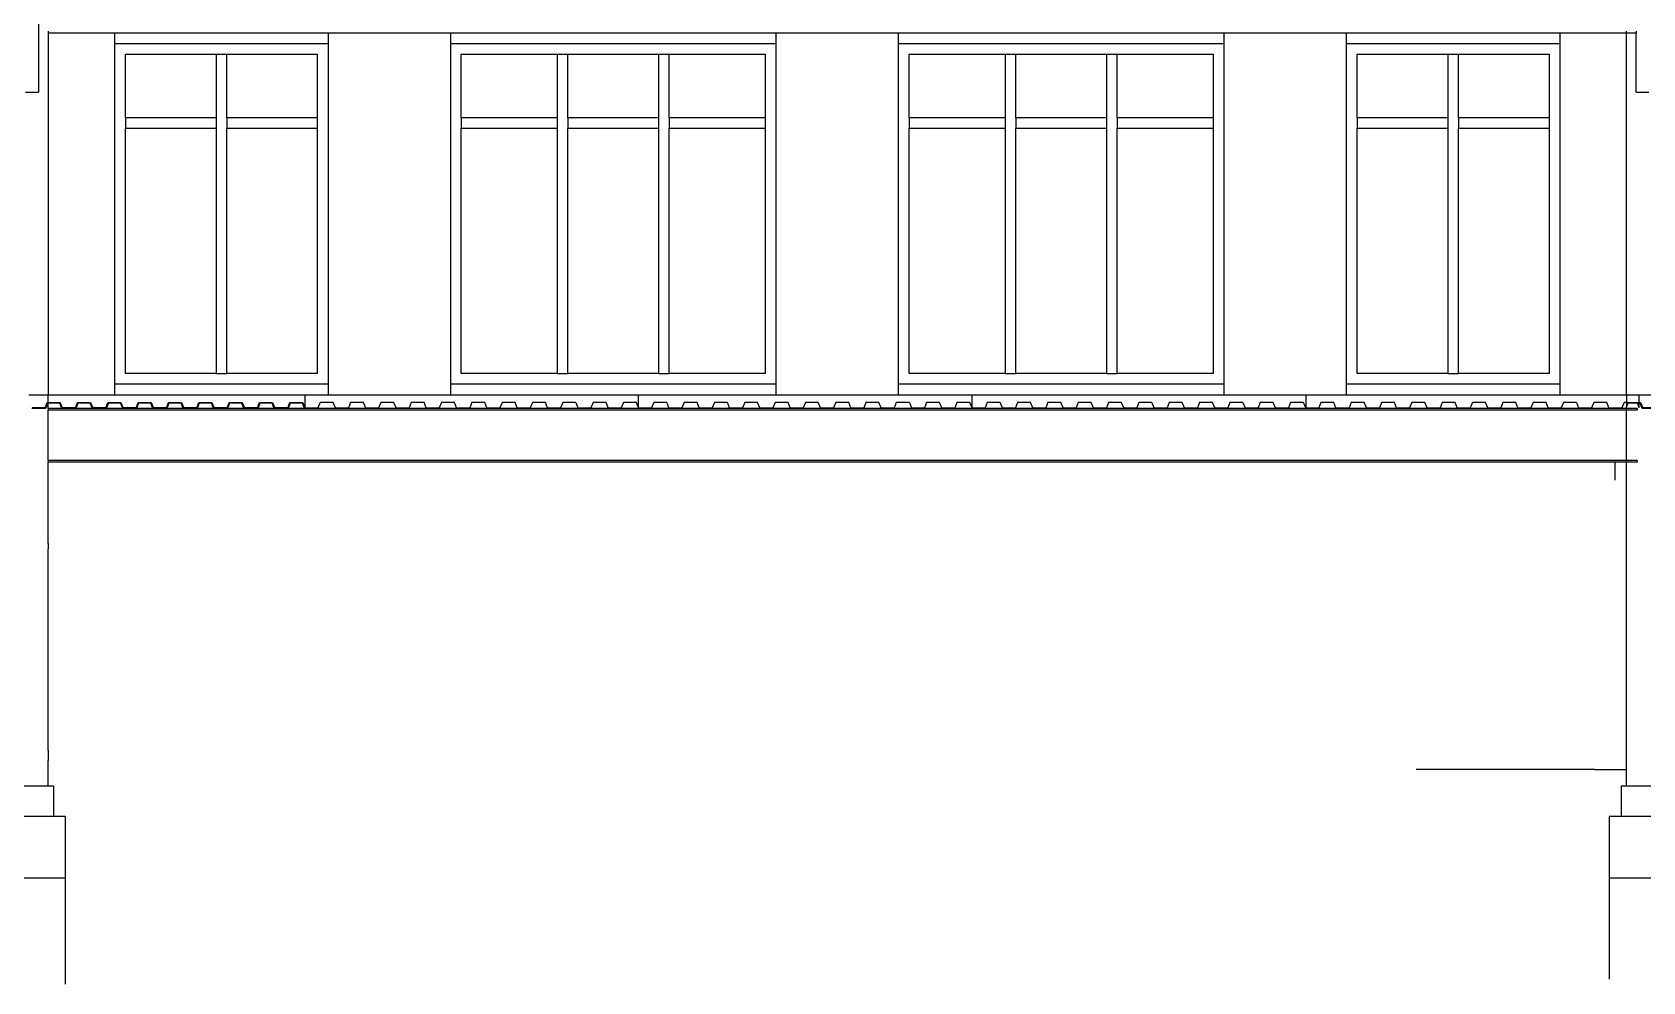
# Model space of a CAD drawing. Extents: x -60 to 60, y -13 to 16.
# Drawn here: x -12.49 to 2.51, y -3.49 to 5.35 of the extents above; entities that cross this region are included whole.
import ezdxf

# ---------------------------------------------------------------- set-up
doc = ezdxf.new("R2010")
doc.units = 0
doc.layers.get('0').update_dxf_attribs({"linetype": 'CONTINUOUS'})

msp = doc.modelspace()

# ---------------------------------------------------------------- linework, layer by layer
for p, q in [((-12.434, 5.841), (-12.434, 4.789)), ((-12.344, 5.357), (-12.344, 5.341)), ((-11.723, 5.341), (-12.344, 5.341)), ((-12.344, 5.341), (-12.344, 1.971)), ((-11.723, 5.245), (-11.723, 5.341)), ((-9.736, 5.341), (-11.723, 5.341)), ((-8.594, 5.341), (-9.736, 5.341)), ((-9.736, 5.341), (-9.736, 5.245)), ((-8.594, 5.245), (-8.594, 5.341)), ((-5.565, 5.341), (-8.594, 5.341)), ((-4.423, 5.341), (-5.565, 5.341)), ((-5.565, 5.341), (-5.565, 5.245)), ((-4.423, 5.245), (-4.423, 5.341)), ((-1.393, 5.341), (-4.423, 5.341)), ((-0.251, 5.341), (-1.393, 5.341)), ((-1.393, 5.341), (-1.393, 5.245)), ((-0.251, 5.245), (-0.251, 5.341)), ((1.736, 5.341), (-0.251, 5.341)), ((2.356, 5.341), (1.736, 5.341)), ((1.736, 5.341), (1.736, 5.245)), ((2.356, 5.341), (2.356, 5.357)), ((2.356, 1.971), (2.356, 5.341)), ((2.446, 5.341), (2.356, 5.341)), ((2.446, 5.357), (2.446, 5.341)), ((2.446, 4.789), (2.446, 5.341)), ((-11.723, 5.245), (-9.736, 5.245)), ((-11.723, 2.071), (-11.723, 5.245)), ((-11.624, 4.551), (-11.624, 5.145)), ((-11.624, 5.145), (-10.779, 5.145)), ((-10.779, 5.145), (-10.68, 5.145)), ((-10.779, 5.145), (-10.779, 4.551)), ((-10.68, 4.551), (-10.68, 5.145)), ((-10.68, 5.145), (-9.836, 5.145)), ((-9.836, 5.145), (-9.836, 4.551)), ((-9.736, 5.245), (-9.736, 2.071)), ((-8.594, 2.071), (-8.594, 5.245)), ((-8.594, 5.245), (-5.565, 5.245)), ((-8.495, 4.551), (-8.495, 5.145)), ((-8.495, 5.145), (-7.601, 5.145)), ((-7.601, 5.145), (-7.502, 5.145)), ((-7.601, 5.145), (-7.601, 4.551)), ((-7.502, 5.145), (-6.657, 5.145)), ((-7.502, 4.551), (-7.502, 5.145)), ((-6.657, 5.145), (-6.558, 5.145)), ((-6.657, 5.145), (-6.657, 4.551)), ((-6.558, 4.551), (-6.558, 5.145)), ((-6.558, 5.145), (-5.664, 5.145)), ((-5.664, 5.145), (-5.664, 4.551)), ((-5.565, 5.245), (-5.565, 2.071)), ((-4.423, 2.071), (-4.423, 5.245)), ((-4.423, 5.245), (-1.393, 5.245)), ((-4.323, 4.551), (-4.323, 5.145)), ((-4.323, 5.145), (-3.429, 5.145)), ((-3.429, 5.145), (-3.33, 5.145)), ((-3.429, 5.145), (-3.429, 4.551)), ((-3.33, 5.145), (-2.486, 5.145)), ((-3.33, 4.551), (-3.33, 5.145)), ((-2.486, 5.145), (-2.486, 4.551)), ((-2.486, 5.145), (-2.386, 5.145)), ((-2.386, 4.551), (-2.386, 5.145)), ((-2.386, 5.145), (-1.492, 5.145)), ((-1.492, 5.145), (-1.492, 4.551)), ((-1.393, 5.245), (-1.393, 2.071)), ((-0.251, 5.245), (1.736, 5.245)), ((-0.251, 2.071), (-0.251, 5.245)), ((-0.152, 4.551), (-0.152, 5.145)), ((-0.152, 5.145), (0.693, 5.145)), ((0.693, 5.145), (0.792, 5.145)), ((0.693, 5.145), (0.693, 4.551)), ((0.792, 4.551), (0.792, 5.145)), ((0.792, 5.145), (1.636, 5.145)), ((1.636, 5.145), (1.636, 4.551)), ((1.736, 5.245), (1.736, 2.071)), ((-12.554, 4.789), (-12.434, 4.789)), ((2.446, 4.789), (2.566, 4.789)), ((-10.779, 4.551), (-11.624, 4.551)), ((-11.624, 4.551), (-11.624, 4.451)), ((-10.779, 4.551), (-10.779, 4.451)), ((-9.836, 4.551), (-10.68, 4.551)), ((-10.68, 4.551), (-10.68, 4.451)), ((-9.836, 4.551), (-9.836, 4.451)), ((-7.601, 4.551), (-8.495, 4.551)), ((-8.495, 4.551), (-8.495, 4.451)), ((-7.601, 4.551), (-7.601, 4.451)), ((-6.657, 4.551), (-7.502, 4.551)), ((-7.502, 4.551), (-7.502, 4.451)), ((-6.657, 4.551), (-6.657, 4.451)), ((-5.664, 4.551), (-6.558, 4.551)), ((-6.558, 4.551), (-6.558, 4.451)), ((-5.664, 4.551), (-5.664, 4.451)), ((-3.429, 4.551), (-4.323, 4.551)), ((-4.323, 4.551), (-4.323, 4.451)), ((-3.429, 4.551), (-3.429, 4.451)), ((-2.486, 4.551), (-3.33, 4.551)), ((-3.33, 4.551), (-3.33, 4.451)), ((-2.486, 4.551), (-2.486, 4.451)), ((-1.492, 4.551), (-2.386, 4.551)), ((-2.386, 4.551), (-2.386, 4.451)), ((-1.492, 4.551), (-1.492, 4.451)), ((0.693, 4.551), (-0.152, 4.551)), ((-0.152, 4.551), (-0.152, 4.451)), ((0.693, 4.551), (0.693, 4.451)), ((1.636, 4.551), (0.792, 4.551)), ((0.792, 4.551), (0.792, 4.451)), ((1.636, 4.551), (1.636, 4.451)), ((-10.779, 4.451), (-11.624, 4.451)), ((-11.624, 2.171), (-11.624, 4.451)), ((-10.779, 4.451), (-10.779, 2.171)), ((-9.836, 4.451), (-10.68, 4.451)), ((-10.68, 2.171), (-10.68, 4.451)), ((-9.836, 4.451), (-9.836, 2.171)), ((-7.601, 4.451), (-8.495, 4.451)), ((-8.495, 2.171), (-8.495, 4.451)), ((-7.601, 4.451), (-7.601, 2.171)), ((-6.657, 4.451), (-7.502, 4.451)), ((-7.502, 2.171), (-7.502, 4.451)), ((-6.657, 4.451), (-6.657, 2.171)), ((-5.664, 4.451), (-6.558, 4.451)), ((-6.558, 2.171), (-6.558, 4.451)), ((-5.664, 4.451), (-5.664, 2.171)), ((-3.429, 4.451), (-4.323, 4.451)), ((-4.323, 2.171), (-4.323, 4.451)), ((-3.429, 4.451), (-3.429, 2.171)), ((-2.486, 4.451), (-3.33, 4.451)), ((-3.33, 2.171), (-3.33, 4.451)), ((-2.486, 4.451), (-2.486, 2.171)), ((-1.492, 4.451), (-2.386, 4.451)), ((-2.386, 2.171), (-2.386, 4.451)), ((-1.492, 4.451), (-1.492, 2.171)), ((0.693, 4.451), (-0.152, 4.451)), ((-0.152, 2.171), (-0.152, 4.451)), ((0.693, 4.451), (0.693, 2.171)), ((1.636, 4.451), (0.792, 4.451)), ((0.792, 2.171), (0.792, 4.451)), ((1.636, 4.451), (1.636, 2.171)), ((-10.779, 2.171), (-11.624, 2.171)), ((-10.779, 2.171), (-10.68, 2.171)), ((-9.836, 2.171), (-10.68, 2.171)), ((-7.601, 2.171), (-8.495, 2.171)), ((-7.601, 2.171), (-7.502, 2.171)), ((-6.657, 2.171), (-7.502, 2.171)), ((-6.657, 2.171), (-6.558, 2.171)), ((-5.664, 2.171), (-6.558, 2.171)), ((-3.429, 2.171), (-4.323, 2.171)), ((-3.429, 2.171), (-3.33, 2.171)), ((-2.486, 2.171), (-3.33, 2.171)), ((-2.486, 2.171), (-2.386, 2.171)), ((-1.492, 2.171), (-2.386, 2.171)), ((0.693, 2.171), (-0.152, 2.171)), ((0.693, 2.171), (0.792, 2.171)), ((1.636, 2.171), (0.792, 2.171)), ((-12.524, 1.971), (-12.344, 1.971)), ((-12.344, 1.971), (-11.723, 1.971)), ((-12.344, 1.901), (-12.344, 1.971)), ((-9.736, 2.071), (-11.723, 2.071)), ((-11.723, 1.971), (-11.723, 2.071)), ((-11.723, 1.971), (-9.951, 1.971)), ((-9.951, 1.971), (-9.951, 1.851)), ((-9.951, 1.971), (-9.736, 1.971)), ((-9.951, 1.971), (-9.951, 1.851)), ((-9.736, 2.071), (-9.736, 1.971)), ((-9.736, 1.971), (-8.594, 1.971)), ((-5.565, 2.071), (-8.594, 2.071)), ((-8.594, 1.971), (-8.594, 2.071)), ((-8.594, 1.971), (-6.844, 1.971)), ((-6.844, 1.851), (-6.844, 1.971)), ((-6.844, 1.971), (-5.565, 1.971)), ((-5.565, 2.071), (-5.565, 1.971)), ((-5.565, 1.971), (-4.423, 1.971)), ((-1.393, 2.071), (-4.423, 2.071)), ((-4.423, 1.971), (-4.423, 2.071)), ((-4.423, 1.971), (-3.737, 1.971)), ((-3.737, 1.851), (-3.737, 1.971)), ((-3.737, 1.971), (-1.393, 1.971)), ((-1.393, 2.071), (-1.393, 1.971)), ((-1.393, 1.971), (-0.631, 1.971)), ((-0.631, 1.971), (-0.631, 1.851)), ((-0.631, 1.971), (-0.251, 1.971)), ((1.736, 2.071), (-0.251, 2.071)), ((-0.251, 1.971), (-0.251, 2.071)), ((-0.251, 1.971), (1.736, 1.971)), ((1.736, 2.071), (1.736, 1.971)), ((1.736, 1.971), (2.356, 1.971)), ((2.356, 1.971), (2.476, 1.971)), ((2.356, 1.971), (2.356, 1.901)), ((2.476, 1.901), (2.476, 1.971)), ((2.476, 1.971), (2.656, 1.971)), ((-12.367, 1.845), (-12.496, 1.845)), ((-12.371, 1.851), (-12.492, 1.851)), ((-12.371, 1.851), (-12.351, 1.901)), ((-12.347, 1.895), (-12.367, 1.845)), ((-12.351, 1.901), (-12.344, 1.901)), ((-12.344, 1.895), (-12.347, 1.895)), ((-12.344, 1.901), (-12.23, 1.901)), ((-12.344, 1.895), (-12.344, 1.901)), ((-12.344, 1.845), (-12.344, 1.895)), ((-12.234, 1.895), (-12.344, 1.895)), ((-12.214, 1.845), (-12.344, 1.845)), ((-12.344, 1.845), (-12.344, 1.829)), ((2.356, 1.829), (-12.344, 1.829)), ((-12.344, 1.361), (-12.344, 1.829)), ((-12.214, 1.845), (-12.234, 1.895)), ((-12.21, 1.851), (-12.23, 1.901)), ((-12.085, 1.845), (-12.214, 1.845)), ((-12.089, 1.851), (-12.21, 1.851)), ((-12.089, 1.851), (-12.069, 1.901)), ((-12.065, 1.895), (-12.085, 1.845)), ((-11.931, 1.845), (-12.085, 1.845)), ((-12.069, 1.901), (-11.948, 1.901)), ((-11.952, 1.895), (-12.065, 1.895)), ((-11.931, 1.845), (-11.952, 1.895)), ((-11.948, 1.901), (-11.927, 1.851)), ((-11.803, 1.845), (-11.931, 1.845)), ((-11.806, 1.851), (-11.927, 1.851)), ((-11.806, 1.851), (-11.786, 1.901)), ((-11.782, 1.895), (-11.803, 1.845)), ((-11.665, 1.845), (-11.803, 1.845)), ((-11.786, 1.901), (-11.665, 1.901)), ((-11.669, 1.895), (-11.782, 1.895)), ((-11.652, 1.853), (-11.669, 1.895)), ((-11.665, 1.901), (-11.645, 1.851)), ((-11.649, 1.845), (-11.665, 1.845)), ((-11.649, 1.845), (-11.652, 1.853)), ((-11.52, 1.845), (-11.649, 1.845)), ((-11.524, 1.851), (-11.645, 1.851)), ((-11.524, 1.851), (-11.504, 1.901)), ((-11.5, 1.895), (-11.52, 1.845)), ((-11.367, 1.845), (-11.52, 1.845)), ((-11.504, 1.901), (-11.383, 1.901)), ((-11.387, 1.895), (-11.5, 1.895)), ((-11.367, 1.845), (-11.387, 1.895)), ((-11.383, 1.901), (-11.363, 1.851)), ((-11.238, 1.845), (-11.367, 1.845)), ((-11.242, 1.851), (-11.363, 1.851)), ((-11.242, 1.851), (-11.221, 1.901)), ((-11.218, 1.895), (-11.238, 1.845)), ((-11.084, 1.845), (-11.238, 1.845)), ((-11.221, 1.901), (-11.1, 1.901)), ((-11.104, 1.895), (-11.218, 1.895)), ((-11.084, 1.845), (-11.104, 1.895)), ((-11.1, 1.901), (-11.08, 1.851)), ((-10.955, 1.845), (-11.084, 1.845)), ((-10.959, 1.851), (-11.08, 1.851)), ((-10.959, 1.851), (-10.939, 1.901)), ((-10.935, 1.895), (-10.955, 1.845)), ((-10.802, 1.845), (-10.955, 1.845)), ((-10.939, 1.901), (-10.818, 1.901)), ((-10.822, 1.895), (-10.935, 1.895)), ((-10.802, 1.845), (-10.822, 1.895)), ((-10.818, 1.901), (-10.798, 1.851)), ((-10.673, 1.845), (-10.802, 1.845)), ((-10.677, 1.851), (-10.798, 1.851)), ((-10.677, 1.851), (-10.657, 1.901)), ((-10.653, 1.895), (-10.673, 1.845)), ((-10.519, 1.845), (-10.673, 1.845)), ((-10.657, 1.901), (-10.536, 1.901)), ((-10.54, 1.895), (-10.653, 1.895)), ((-10.519, 1.845), (-10.54, 1.895)), ((-10.536, 1.901), (-10.515, 1.851)), ((-10.39, 1.845), (-10.519, 1.845)), ((-10.394, 1.851), (-10.515, 1.851)), ((-10.394, 1.851), (-10.374, 1.901)), ((-10.378, 1.877), (-10.39, 1.845)), ((-10.364, 1.845), (-10.39, 1.845)), ((-10.37, 1.895), (-10.378, 1.877)), ((-10.374, 1.901), (-10.253, 1.901)), ((-10.257, 1.895), (-10.37, 1.895)), ((-10.237, 1.845), (-10.364, 1.845)), ((-10.237, 1.845), (-10.257, 1.895)), ((-10.253, 1.901), (-10.233, 1.851)), ((-10.108, 1.845), (-10.237, 1.845)), ((-10.112, 1.851), (-10.233, 1.851)), ((-10.112, 1.851), (-10.092, 1.901)), ((-10.088, 1.895), (-10.108, 1.845)), ((-9.955, 1.845), (-10.108, 1.845)), ((-10.092, 1.901), (-9.971, 1.901)), ((-9.975, 1.895), (-10.088, 1.895)), ((-9.955, 1.845), (-9.975, 1.895)), ((-9.971, 1.901), (-9.951, 1.851)), ((-9.955, 1.845), (-9.955, 1.847)), ((-9.955, 1.845), (-9.955, 1.847)), ((-9.955, 1.845), (-9.955, 1.847)), ((-9.955, 1.845), (-9.955, 1.847)), ((-9.951, 1.845), (-9.955, 1.845)), ((-9.951, 1.851), (-9.83, 1.851)), ((-9.951, 1.851), (-9.951, 1.845)), ((-9.404, 1.845), (-9.951, 1.845)), ((-9.809, 1.901), (-9.83, 1.851)), ((-9.688, 1.901), (-9.809, 1.901)), ((-9.668, 1.851), (-9.688, 1.901)), ((-9.668, 1.851), (-9.547, 1.851)), ((-9.527, 1.901), (-9.547, 1.851)), ((-9.406, 1.901), (-9.527, 1.901)), ((-9.387, 1.853), (-9.406, 1.901)), ((-8.052, 1.845), (-9.404, 1.845)), ((-9.386, 1.851), (-9.387, 1.853)), ((-9.386, 1.851), (-9.265, 1.851)), ((-9.245, 1.901), (-9.265, 1.851)), ((-9.124, 1.901), (-9.245, 1.901)), ((-9.103, 1.851), (-9.124, 1.901)), ((-9.103, 1.851), (-8.982, 1.851)), ((-8.962, 1.901), (-8.982, 1.851)), ((-8.841, 1.901), (-8.962, 1.901)), ((-8.821, 1.851), (-8.841, 1.901)), ((-8.821, 1.851), (-8.7, 1.851)), ((-8.68, 1.901), (-8.7, 1.851)), ((-8.559, 1.901), (-8.68, 1.901)), ((-8.539, 1.851), (-8.559, 1.901)), ((-8.539, 1.851), (-8.417, 1.851)), ((-8.397, 1.901), (-8.417, 1.851)), ((-8.276, 1.901), (-8.397, 1.901)), ((-8.256, 1.851), (-8.276, 1.901)), ((-8.256, 1.851), (-8.135, 1.851)), ((-8.115, 1.901), (-8.135, 1.851)), ((-8.046, 1.901), (-8.115, 1.901)), ((-7.168, 1.845), (-8.052, 1.845)), ((-7.994, 1.901), (-8.046, 1.901)), ((-7.974, 1.851), (-7.994, 1.901)), ((-7.974, 1.851), (-7.853, 1.851)), ((-7.832, 1.901), (-7.853, 1.851)), ((-7.711, 1.901), (-7.832, 1.901)), ((-7.691, 1.851), (-7.711, 1.901)), ((-7.691, 1.851), (-7.57, 1.851)), ((-7.55, 1.901), (-7.57, 1.851)), ((-7.429, 1.901), (-7.55, 1.901)), ((-7.429, 1.901), (-7.409, 1.851)), ((-7.409, 1.851), (-7.288, 1.851)), ((-7.268, 1.901), (-7.288, 1.851)), ((-7.147, 1.901), (-7.268, 1.901)), ((-5.529, 1.845), (-7.168, 1.845)), ((-7.13, 1.86), (-7.147, 1.901)), ((-7.126, 1.851), (-7.13, 1.86)), ((-7.126, 1.851), (-7.005, 1.851)), ((-6.985, 1.901), (-7.005, 1.851)), ((-6.864, 1.901), (-6.985, 1.901)), ((-6.844, 1.851), (-6.864, 1.901)), ((-6.844, 1.851), (-6.723, 1.851)), ((-6.703, 1.901), (-6.723, 1.851)), ((-6.582, 1.901), (-6.703, 1.901)), ((-6.562, 1.851), (-6.582, 1.901)), ((-6.562, 1.851), (-6.441, 1.851)), ((-6.42, 1.901), (-6.441, 1.851)), ((-6.299, 1.901), (-6.42, 1.901)), ((-6.279, 1.851), (-6.299, 1.901)), ((-6.279, 1.851), (-6.158, 1.851)), ((-6.138, 1.901), (-6.158, 1.851)), ((-6.017, 1.901), (-6.138, 1.901)), ((-5.997, 1.851), (-6.017, 1.901)), ((-5.997, 1.851), (-5.876, 1.851)), ((-5.856, 1.901), (-5.876, 1.851)), ((-5.735, 1.901), (-5.856, 1.901)), ((-5.714, 1.851), (-5.735, 1.901)), ((-5.714, 1.851), (-5.593, 1.851)), ((-5.573, 1.901), (-5.593, 1.851)), ((-5.53, 1.901), (-5.573, 1.901)), ((-5.452, 1.901), (-5.53, 1.901)), ((-3.865, 1.845), (-5.529, 1.845)), ((-5.432, 1.851), (-5.452, 1.901)), ((-5.432, 1.851), (-5.311, 1.851)), ((-5.291, 1.901), (-5.311, 1.851)), ((-5.17, 1.901), (-5.291, 1.901)), ((-5.15, 1.851), (-5.17, 1.901)), ((-5.15, 1.851), (-5.029, 1.851)), ((-5.008, 1.901), (-5.029, 1.851)), ((-4.887, 1.901), (-5.008, 1.901)), ((-4.867, 1.851), (-4.887, 1.901)), ((-4.867, 1.851), (-4.746, 1.851)), ((-4.726, 1.901), (-4.746, 1.851)), ((-4.605, 1.901), (-4.726, 1.901)), ((-4.585, 1.851), (-4.605, 1.901)), ((-4.585, 1.851), (-4.464, 1.851)), ((-4.444, 1.901), (-4.464, 1.851)), ((-4.322, 1.901), (-4.444, 1.901)), ((-4.322, 1.901), (-4.302, 1.851)), ((-4.302, 1.851), (-4.181, 1.851)), ((-4.161, 1.901), (-4.181, 1.851)), ((-4.04, 1.901), (-4.161, 1.901)), ((-4.02, 1.851), (-4.04, 1.901)), ((-4.02, 1.851), (-3.899, 1.851)), ((-3.896, 1.857), (-3.899, 1.851)), ((-3.879, 1.901), (-3.896, 1.857)), ((-3.758, 1.901), (-3.879, 1.901)), ((-2.423, 1.845), (-3.865, 1.845)), ((-3.737, 1.851), (-3.758, 1.901)), ((-3.737, 1.851), (-3.616, 1.851)), ((-3.596, 1.901), (-3.616, 1.851)), ((-3.475, 1.901), (-3.596, 1.901)), ((-3.455, 1.851), (-3.475, 1.901)), ((-3.455, 1.851), (-3.334, 1.851)), ((-3.314, 1.901), (-3.334, 1.851)), ((-3.193, 1.901), (-3.314, 1.901)), ((-3.173, 1.851), (-3.193, 1.901)), ((-3.173, 1.851), (-3.052, 1.851)), ((-3.031, 1.901), (-3.052, 1.851)), ((-2.91, 1.901), (-3.031, 1.901)), ((-2.89, 1.851), (-2.91, 1.901)), ((-2.89, 1.851), (-2.769, 1.851)), ((-2.749, 1.901), (-2.769, 1.851)), ((-2.628, 1.901), (-2.749, 1.901)), ((-2.608, 1.851), (-2.628, 1.901)), ((-2.608, 1.851), (-2.487, 1.851)), ((-2.467, 1.901), (-2.487, 1.851)), ((-2.348, 1.901), (-2.467, 1.901)), ((-1.014, 1.845), (-2.423, 1.845)), ((-2.346, 1.901), (-2.348, 1.901)), ((-2.325, 1.851), (-2.346, 1.901)), ((-2.325, 1.851), (-2.204, 1.851)), ((-2.184, 1.901), (-2.204, 1.851)), ((-2.063, 1.901), (-2.184, 1.901)), ((-2.043, 1.851), (-2.063, 1.901)), ((-2.043, 1.851), (-1.922, 1.851)), ((-1.902, 1.901), (-1.922, 1.851)), ((-1.781, 1.901), (-1.902, 1.901)), ((-1.761, 1.851), (-1.781, 1.901)), ((-1.761, 1.851), (-1.64, 1.851)), ((-1.619, 1.901), (-1.64, 1.851)), ((-1.498, 1.901), (-1.619, 1.901)), ((-1.478, 1.851), (-1.498, 1.901)), ((-1.478, 1.851), (-1.357, 1.851)), ((-1.337, 1.901), (-1.357, 1.851)), ((-1.216, 1.901), (-1.337, 1.901)), ((-1.216, 1.901), (-1.196, 1.851)), ((-1.196, 1.851), (-1.075, 1.851)), ((-1.057, 1.895), (-1.075, 1.851)), ((-1.055, 1.901), (-1.057, 1.895)), ((-0.934, 1.901), (-1.055, 1.901)), ((-1.054, 1.851), (-1.054, 1.845)), ((-1.054, 1.851), (-1.054, 1.845)), ((0.172, 1.845), (-1.014, 1.845)), ((-0.913, 1.851), (-0.934, 1.901)), ((-0.913, 1.851), (-0.792, 1.851)), ((-0.772, 1.901), (-0.792, 1.851)), ((-0.651, 1.901), (-0.772, 1.901)), ((-0.631, 1.851), (-0.651, 1.901)), ((-0.631, 1.851), (-0.51, 1.851)), ((-0.49, 1.901), (-0.51, 1.851)), ((-0.369, 1.901), (-0.49, 1.901)), ((-0.349, 1.851), (-0.369, 1.901)), ((-0.349, 1.851), (-0.227, 1.851)), ((-0.207, 1.901), (-0.227, 1.851)), ((-0.086, 1.901), (-0.207, 1.901)), ((-0.066, 1.851), (-0.086, 1.901)), ((-0.066, 1.851), (0.055, 1.851)), ((0.068, 1.883), (0.055, 1.851)), ((0.075, 1.901), (0.068, 1.883)), ((0.196, 1.901), (0.075, 1.901)), ((1.111, 1.845), (0.172, 1.845)), ((0.216, 1.851), (0.196, 1.901)), ((0.216, 1.851), (0.337, 1.851)), ((0.358, 1.901), (0.337, 1.851)), ((0.479, 1.901), (0.358, 1.901)), ((0.499, 1.851), (0.479, 1.901)), ((0.499, 1.851), (0.62, 1.851)), ((0.64, 1.901), (0.62, 1.851)), ((0.761, 1.901), (0.64, 1.901)), ((0.781, 1.851), (0.761, 1.901)), ((0.781, 1.851), (0.902, 1.851)), ((0.922, 1.901), (0.902, 1.851)), ((1.043, 1.901), (0.922, 1.901)), ((1.064, 1.851), (1.043, 1.901)), ((1.064, 1.851), (1.11, 1.851)), ((1.11, 1.851), (1.185, 1.851)), ((2.233, 1.845), (1.111, 1.845)), ((1.205, 1.901), (1.185, 1.851)), ((1.326, 1.901), (1.205, 1.901)), ((1.346, 1.851), (1.326, 1.901)), ((1.346, 1.851), (1.467, 1.851)), ((1.487, 1.901), (1.467, 1.851)), ((1.608, 1.901), (1.487, 1.901)), ((1.628, 1.851), (1.608, 1.901)), ((1.628, 1.851), (1.749, 1.851)), ((1.77, 1.901), (1.749, 1.851)), ((1.891, 1.901), (1.77, 1.901)), ((1.891, 1.901), (1.911, 1.851)), ((1.911, 1.851), (2.032, 1.851)), ((2.052, 1.901), (2.032, 1.851)), ((2.128, 1.901), (2.052, 1.901)), ((2.173, 1.901), (2.128, 1.901)), ((2.185, 1.87), (2.173, 1.901)), ((2.193, 1.851), (2.185, 1.87)), ((2.193, 1.851), (2.222, 1.851)), ((2.222, 1.851), (2.252, 1.851)), ((2.252, 1.845), (2.233, 1.845)), ((2.252, 1.845), (2.252, 1.851)), ((2.252, 1.851), (2.314, 1.851)), ((2.356, 1.845), (2.252, 1.845)), ((2.334, 1.901), (2.314, 1.851)), ((2.356, 1.901), (2.334, 1.901)), ((2.356, 1.876), (2.366, 1.901)), ((2.356, 1.901), (2.356, 1.876)), ((2.366, 1.901), (2.356, 1.901)), ((2.37, 1.895), (2.356, 1.86)), ((2.356, 1.876), (2.356, 1.86)), ((2.356, 1.845), (2.356, 1.86)), ((2.356, 1.829), (2.356, 1.845)), ((2.456, 1.845), (2.356, 1.845)), ((2.456, 1.829), (2.356, 1.829)), ((2.356, 1.361), (2.356, 1.829)), ((2.366, 1.901), (2.455, 1.901)), ((2.458, 1.895), (2.37, 1.895)), ((2.458, 1.895), (2.455, 1.901)), ((2.455, 1.901), (2.476, 1.901)), ((2.456, 1.845), (2.456, 1.829)), ((2.476, 1.851), (2.458, 1.895)), ((2.476, 1.895), (2.458, 1.895)), ((2.476, 1.895), (2.476, 1.901)), ((2.476, 1.901), (2.488, 1.901)), ((2.476, 1.851), (2.476, 1.895)), ((2.484, 1.895), (2.476, 1.895)), ((2.504, 1.845), (2.484, 1.895)), ((2.488, 1.901), (2.508, 1.851)), ((2.633, 1.845), (2.504, 1.845)), ((2.629, 1.851), (2.508, 1.851)), ((-12.344, 1.361), (-12.344, 1.345)), ((2.356, 1.361), (-12.344, 1.361)), ((2.456, 1.361), (2.356, 1.361)), ((2.356, 1.345), (2.356, 1.361)), ((2.456, 1.361), (2.456, 1.345)), ((-12.231, 1.345), (-12.344, 1.345)), ((-12.344, 0.587), (-12.344, 1.345)), ((-10.472, 1.345), (-12.231, 1.345)), ((-10.136, 1.345), (-10.472, 1.345)), ((-8.308, 1.345), (-10.136, 1.345)), ((-6.092, 1.345), (-8.308, 1.345)), ((-5.497, 1.345), (-6.092, 1.345)), ((-3.246, 1.345), (-5.497, 1.345)), ((-2.93, 1.345), (-3.246, 1.345)), ((-1.024, 1.345), (-2.93, 1.345)), ((-0.424, 1.345), (-1.024, 1.345)), ((1.18, 1.345), (-0.424, 1.345)), ((1.509, 1.345), (1.18, 1.345)), ((2.252, 1.345), (1.509, 1.345)), ((2.356, 1.345), (2.252, 1.345)), ((2.252, 1.176), (2.252, 1.345)), ((2.356, 1.013), (2.356, 1.345)), ((2.456, 1.345), (2.356, 1.345)), ((2.356, 0.483), (2.356, 1.013)), ((-12.344, 0.587), (-12.344, 0.539)), ((-12.344, 0.483), (-12.344, 0.539)), ((-12.344, 0.136), (-12.344, 0.483)), ((2.356, -0.342), (2.356, 0.483)), ((-12.344, -0.121), (-12.344, 0.136)), ((-12.344, -0.411), (-12.344, -0.121)), ((-12.344, -0.517), (-12.344, -0.411)), ((2.356, -0.517), (2.356, -0.342)), ((-12.344, -0.851), (-12.344, -0.517)), ((2.356, -0.913), (2.356, -0.517)), ((-12.344, -1.337), (-12.344, -0.851)), ((2.356, -1.361), (2.356, -0.913)), ((-12.344, -1.337), (-12.344, -1.432)), ((-12.344, -1.517), (-12.344, -1.432)), ((2.356, -1.517), (2.356, -1.361)), ((-12.344, -1.674), (-12.344, -1.517)), ((2.058, -1.517), (0.398, -1.517)), ((2.058, -1.517), (2.356, -1.517)), ((2.356, -1.674), (2.356, -1.517)), ((-12.344, -1.674), (-12.644, -1.674)), ((-12.294, -1.674), (-12.344, -1.674)), ((-12.294, -1.674), (-12.294, -1.955)), ((2.356, -1.674), (2.306, -1.674)), ((2.306, -1.674), (2.306, -1.955)), ((2.656, -1.674), (2.356, -1.674)), ((-12.294, -1.955), (-12.694, -1.955)), ((-12.184, -1.955), (-12.294, -1.955)), ((-12.184, -1.955), (-12.184, -2.456)), ((2.306, -1.955), (2.196, -1.955)), ((2.196, -1.955), (2.196, -2.05)), ((2.196, -2.05), (2.196, -2.231)), ((2.706, -1.955), (2.306, -1.955)), ((2.196, -2.231), (2.196, -2.517)), ((-12.804, -2.525), (-12.184, -2.525)), ((-12.184, -2.456), (-12.184, -2.481)), ((-12.184, -2.481), (-12.184, -2.494)), ((-12.184, -2.494), (-12.184, -2.517)), ((-12.184, -2.517), (-12.184, -2.525)), ((-12.184, -2.525), (-12.184, -3.249)), ((2.196, -2.517), (2.196, -2.525)), ((2.196, -2.525), (2.816, -2.525)), ((2.196, -2.525), (2.196, -2.684)), ((2.196, -2.684), (2.196, -2.902)), ((2.196, -2.902), (2.196, -3.188)), ((-12.184, -3.249), (-12.184, -3.517)), ((2.196, -3.188), (2.196, -3.312)), ((2.196, -3.312), (2.196, -3.471))]:
    msp.add_line(p, q)

doc.saveas('drawing.dxf')
